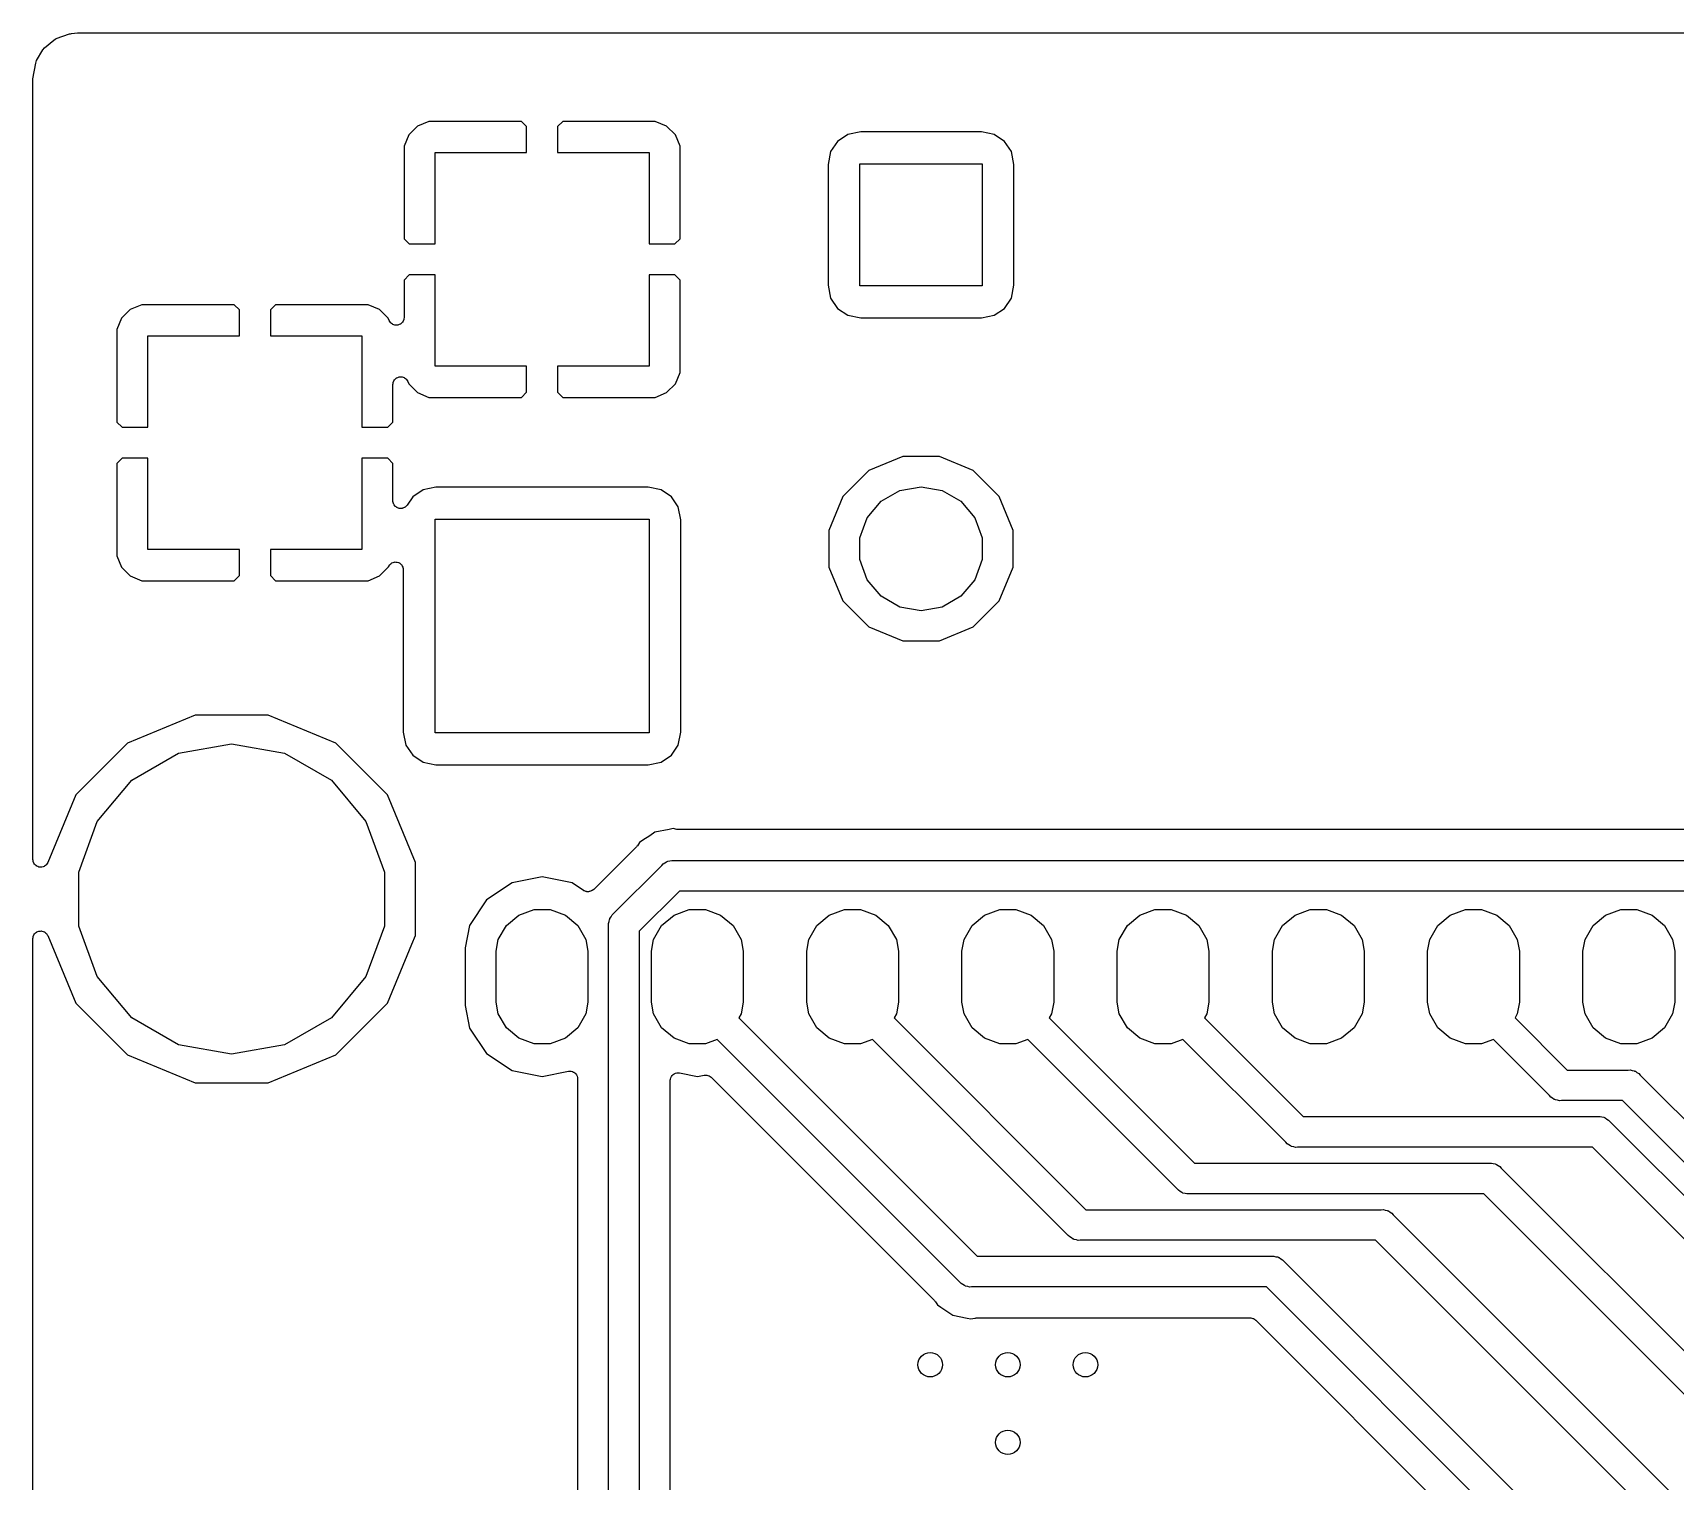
# Model space of a CAD drawing. Extents: x 106 to 188.7, y -135.7 to -88.7.
# Drawn here: x 105.97 to 132.84, y -112.4 to -88.7 of the extents above; entities that cross this region are included whole.
import ezdxf

# ---------------------------------------------------------------- set-up
doc = ezdxf.new("R2010")
doc.units = 0
doc.header["$MEASUREMENT"] = 0
doc.layers.add('BLACK', color=7, linetype='CONTINUOUS')

msp = doc.modelspace()

# ---------------------------------------------------------------- linework, layer by layer
at = {"layer": 'BLACK', "linetype": 'CONTINUOUS'}
for p, q in [((106.158, -88.9415), (106.311, -88.8132)), ((106.311, -88.8132), (106.332, -88.8009)), ((106.332, -88.8009), (106.349, -88.7912)), ((106.349, -88.7912), (106.566, -88.7125)), ((106.566, -88.7125), (106.582, -88.7096)), ((106.582, -88.7096), (106.598, -88.7053)), ((106.598, -88.7053), (106.699, -88.6965)), ((106.699, -88.6965), (106.704, -88.697)), ((106.704, -88.697), (106.71, -88.696)), ((106.71, -88.696), (187.9, -88.696)), ((105.97, -89.4459), (106.015, -89.1895)), ((106.015, -89.1895), (106.03, -89.148)), ((106.03, -89.148), (106.13, -88.9753)), ((106.13, -88.9753), (106.158, -88.9415)), ((106.13, -88.9753), (106.13, -88.9753)), ((105.968, -89.4679), (105.97, -89.457)), ((105.968, -102.222), (105.968, -89.4679)), ((105.97, -89.457), (105.97, -89.4459)), ((112.262, -90.2219), (112.119, -90.3648)), ((112.449, -90.1446), (112.262, -90.2219)), ((113.962, -90.1446), (112.449, -90.1446)), ((114.046, -90.229), (113.962, -90.1446)), ((114.046, -90.6526), (114.046, -90.229)), ((114.638, -90.1446), (114.554, -90.229)), ((114.554, -90.229), (114.554, -90.6526)), ((116.151, -90.1446), (114.638, -90.1446)), ((116.338, -90.2219), (116.151, -90.1446)), ((116.481, -90.3648), (116.338, -90.2219)), ((112.119, -90.3648), (112.042, -90.5516)), ((112.042, -90.5516), (112.042, -92.0643)), ((116.558, -90.5516), (116.481, -90.3648)), ((116.558, -92.0643), (116.558, -90.5516)), ((119.134, -90.4718), (119.021, -90.6398)), ((119.302, -90.3595), (119.134, -90.4718)), ((119.513, -90.3176), (119.302, -90.3595)), ((121.487, -90.3176), (119.513, -90.3176)), ((121.698, -90.3595), (121.487, -90.3176)), ((121.866, -90.4718), (121.698, -90.3595)), ((121.979, -90.6398), (121.866, -90.4718)), ((112.55, -92.1487), (112.55, -90.6526)), ((112.55, -90.6526), (114.046, -90.6526)), ((114.554, -90.6526), (116.05, -90.6526)), ((116.05, -90.6526), (116.05, -92.1487)), ((119.021, -90.6398), (118.98, -90.8505)), ((122.02, -90.8505), (121.979, -90.6398)), ((118.98, -90.8505), (118.98, -92.8255)), ((119.5, -92.838), (119.5, -90.838)), ((119.5, -90.838), (121.5, -90.838)), ((121.5, -90.838), (121.5, -92.838)), ((122.02, -92.8255), (122.02, -90.8505)), ((112.042, -92.0643), (112.126, -92.1487)), ((112.126, -92.1487), (112.55, -92.1487)), ((116.05, -92.1487), (116.474, -92.1487)), ((116.474, -92.1487), (116.558, -92.0643)), ((112.126, -92.6567), (112.042, -92.741)), ((112.55, -92.6567), (112.126, -92.6567)), ((112.55, -94.1527), (112.55, -92.6567)), ((116.474, -92.6567), (116.05, -92.6567)), ((116.05, -92.6567), (116.05, -94.1527)), ((116.558, -92.741), (116.474, -92.6567)), ((112.042, -92.741), (112.042, -93.3543)), ((116.558, -94.2538), (116.558, -92.741)), ((118.98, -92.8255), (119.021, -93.0362)), ((121.5, -92.838), (119.5, -92.838)), ((121.979, -93.0362), (122.02, -92.8255)), ((107.563, -93.2217), (107.42, -93.3646)), ((107.75, -93.1443), (107.563, -93.2217)), ((109.263, -93.1443), (107.75, -93.1443)), ((109.347, -93.2287), (109.263, -93.1443)), ((109.347, -93.6523), (109.347, -93.2287)), ((109.939, -93.1443), (109.855, -93.2287)), ((109.855, -93.2287), (109.855, -93.6523)), ((111.452, -93.1443), (109.939, -93.1443)), ((111.639, -93.2217), (111.452, -93.1443)), ((111.782, -93.3646), (111.639, -93.2217)), ((119.021, -93.0362), (119.134, -93.2042)), ((119.134, -93.2042), (119.302, -93.3165)), ((121.698, -93.3165), (121.866, -93.2042)), ((121.866, -93.2042), (121.979, -93.0362)), ((107.42, -93.3646), (107.343, -93.5513)), ((111.798, -93.4029), (111.782, -93.3646)), ((111.808, -93.4192), (111.798, -93.4029)), ((111.818, -93.436), (111.808, -93.4192)), ((111.82, -93.4378), (111.818, -93.436)), ((111.821, -93.4401), (111.82, -93.4378)), ((111.837, -93.4519), (111.821, -93.4401)), ((111.851, -93.4643), (111.837, -93.4519)), ((111.854, -93.4653), (111.851, -93.4643)), ((111.856, -93.467), (111.854, -93.4653)), ((111.875, -93.4728), (111.856, -93.467)), ((111.893, -93.4794), (111.875, -93.4728)), ((111.896, -93.4794), (111.893, -93.4794)), ((111.898, -93.4802), (111.896, -93.4794)), ((111.918, -93.4794), (111.898, -93.4802)), ((111.937, -93.4794), (111.918, -93.4794)), ((111.94, -93.4784), (111.937, -93.4794)), ((111.942, -93.4783), (111.94, -93.4784)), ((111.96, -93.4709), (111.942, -93.4783)), ((111.978, -93.4643), (111.96, -93.4709)), ((111.981, -93.4625), (111.978, -93.4643)), ((111.983, -93.4614), (111.981, -93.4625)), ((111.997, -93.4484), (111.983, -93.4614)), ((112.012, -93.436), (111.997, -93.4484)), ((112.014, -93.4335), (112.012, -93.436)), ((112.016, -93.4316), (112.014, -93.4335)), ((112.025, -93.4145), (112.016, -93.4316)), ((112.034, -93.3978), (112.025, -93.4145)), ((112.035, -93.395), (112.034, -93.3978)), ((112.036, -93.3925), (112.035, -93.395)), ((112.039, -93.3734), (112.036, -93.3925)), ((112.042, -93.3543), (112.039, -93.3734)), ((119.302, -93.3165), (119.513, -93.3584)), ((119.513, -93.3584), (121.487, -93.3584)), ((121.487, -93.3584), (121.698, -93.3165)), ((107.343, -93.5513), (107.343, -95.064)), ((107.851, -95.1484), (107.851, -93.6523)), ((107.851, -93.6523), (109.347, -93.6523)), ((109.855, -93.6523), (111.351, -93.6523)), ((111.351, -93.6523), (111.351, -95.1484)), ((114.046, -94.1527), (112.55, -94.1527)), ((114.046, -94.5764), (114.046, -94.1527)), ((116.05, -94.1527), (114.554, -94.1527)), ((114.554, -94.1527), (114.554, -94.5764)), ((116.481, -94.4405), (116.558, -94.2538)), ((111.859, -94.4507), (111.862, -94.4317)), ((111.859, -95.064), (111.859, -94.4507)), ((111.862, -94.4317), (111.865, -94.4125)), ((111.865, -94.4125), (111.866, -94.4101)), ((111.866, -94.4101), (111.867, -94.4073)), ((111.867, -94.4073), (111.876, -94.3905)), ((111.876, -94.3905), (111.885, -94.3734)), ((111.885, -94.3734), (111.887, -94.3715)), ((111.887, -94.3715), (111.889, -94.3691)), ((111.889, -94.3691), (111.904, -94.3567)), ((111.904, -94.3567), (111.918, -94.3436)), ((111.918, -94.3436), (111.92, -94.3425)), ((111.92, -94.3425), (111.923, -94.3407)), ((111.923, -94.3407), (111.941, -94.3341)), ((111.941, -94.3341), (111.959, -94.3267)), ((111.959, -94.3267), (111.961, -94.3266)), ((111.961, -94.3266), (111.964, -94.3257)), ((111.964, -94.3257), (111.983, -94.3257)), ((111.983, -94.3257), (112.003, -94.3248)), ((112.003, -94.3248), (112.005, -94.3257)), ((112.005, -94.3257), (112.008, -94.3257)), ((112.008, -94.3257), (112.026, -94.3323)), ((112.026, -94.3323), (112.045, -94.3381)), ((112.045, -94.3381), (112.047, -94.3398)), ((112.047, -94.3398), (112.05, -94.3407)), ((112.05, -94.3407), (112.064, -94.3532)), ((112.064, -94.3532), (112.08, -94.3649)), ((112.08, -94.3649), (112.081, -94.3673)), ((112.081, -94.3673), (112.083, -94.3691)), ((112.083, -94.3691), (112.093, -94.3858)), ((112.093, -94.3858), (112.103, -94.4021)), ((112.103, -94.4021), (112.119, -94.4405)), ((112.119, -94.4405), (112.262, -94.5834)), ((112.262, -94.5834), (112.449, -94.6607)), ((113.962, -94.6607), (114.046, -94.5764)), ((114.554, -94.5764), (114.638, -94.6607)), ((116.151, -94.6607), (116.338, -94.5834)), ((116.338, -94.5834), (116.481, -94.4405)), ((112.449, -94.6607), (113.962, -94.6607)), ((114.638, -94.6607), (116.151, -94.6607)), ((107.343, -95.064), (107.427, -95.1484)), ((111.775, -95.1484), (111.859, -95.064)), ((107.427, -95.1484), (107.851, -95.1484)), ((111.351, -95.1484), (111.775, -95.1484)), ((107.427, -95.6564), (107.343, -95.7408)), ((107.851, -95.6564), (107.427, -95.6564)), ((107.851, -97.1525), (107.851, -95.6564)), ((111.775, -95.6564), (111.351, -95.6564)), ((111.351, -95.6564), (111.351, -97.1525)), ((111.859, -95.7408), (111.775, -95.6564)), ((120.2, -95.63), (119.646, -95.8596)), ((120.8, -95.63), (120.2, -95.63)), ((121.354, -95.8596), (120.8, -95.63)), ((107.343, -95.7408), (107.343, -97.2535)), ((111.859, -96.353), (111.859, -95.7408)), ((119.646, -95.8596), (119.222, -96.2838)), ((121.778, -96.2838), (121.354, -95.8596)), ((112.352, -96.1736), (112.184, -96.2858)), ((112.562, -96.1316), (112.352, -96.1736)), ((116.038, -96.1316), (112.562, -96.1316)), ((116.248, -96.1736), (116.038, -96.1316)), ((116.416, -96.2858), (116.248, -96.1736)), ((119.847, -96.3601), (120.153, -96.1838)), ((120.153, -96.1838), (120.5, -96.1226)), ((120.5, -96.1226), (120.847, -96.1838)), ((120.847, -96.1838), (121.153, -96.3601)), ((111.86, -96.3599), (111.859, -96.353)), ((111.86, -96.3668), (111.86, -96.3599)), ((111.864, -96.3815), (111.86, -96.3668)), ((111.867, -96.3965), (111.864, -96.3815)), ((111.87, -96.4025), (111.867, -96.3965)), ((111.872, -96.4092), (111.87, -96.4025)), ((111.881, -96.4215), (111.872, -96.4092)), ((111.889, -96.4346), (111.881, -96.4215)), ((111.894, -96.4391), (111.889, -96.4346)), ((111.898, -96.4448), (111.894, -96.4391)), ((111.911, -96.4532), (111.898, -96.4448)), ((111.923, -96.463), (111.911, -96.4532)), ((111.929, -96.4654), (111.923, -96.463)), ((112.05, -96.463), (112.035, -96.4682)), ((112.055, -96.4585), (112.05, -96.463)), ((112.061, -96.4554), (112.055, -96.4585)), ((112.072, -96.4444), (112.061, -96.4554)), ((112.083, -96.4346), (112.072, -96.4444)), ((112.087, -96.4286), (112.083, -96.4346)), ((112.092, -96.4236), (112.087, -96.4286)), ((112.184, -96.2858), (112.092, -96.4236)), ((116.529, -96.4539), (116.416, -96.2858)), ((116.57, -96.6646), (116.529, -96.4539)), ((119.222, -96.2838), (118.992, -96.838)), ((119.621, -96.6303), (119.847, -96.3601)), ((121.153, -96.3601), (121.379, -96.6303)), ((122.008, -96.838), (121.778, -96.2838)), ((111.935, -96.4693), (111.929, -96.4654)), ((111.95, -96.4729), (111.935, -96.4693)), ((111.964, -96.4781), (111.95, -96.4729)), ((111.971, -96.4781), (111.964, -96.4781)), ((111.978, -96.4797), (111.971, -96.4781)), ((111.993, -96.4781), (111.978, -96.4797)), ((112.008, -96.4781), (111.993, -96.4781)), ((112.015, -96.4757), (112.008, -96.4781)), ((112.022, -96.4749), (112.015, -96.4757)), ((112.035, -96.4682), (112.022, -96.4749)), ((112.55, -100.152), (112.55, -96.6521)), ((112.55, -96.6521), (116.05, -96.6521)), ((116.05, -96.6521), (116.05, -100.152)), ((116.57, -100.14), (116.57, -96.6646)), ((119.5, -96.9617), (119.621, -96.6303)), ((121.379, -96.6303), (121.5, -96.9617)), ((118.992, -96.838), (118.992, -97.438)), ((119.5, -97.3143), (119.5, -96.9617)), ((121.5, -96.9617), (121.5, -97.3143)), ((122.008, -97.438), (122.008, -96.838)), ((107.343, -97.2535), (107.42, -97.4402)), ((109.347, -97.1525), (107.851, -97.1525)), ((109.347, -97.5761), (109.347, -97.1525)), ((111.351, -97.1525), (109.855, -97.1525)), ((109.855, -97.1525), (109.855, -97.5761)), ((107.42, -97.4402), (107.563, -97.5831)), ((111.639, -97.5831), (111.782, -97.4402)), ((111.782, -97.4402), (111.785, -97.4319)), ((111.785, -97.4319), (111.796, -97.4156)), ((111.796, -97.4156), (111.805, -97.3989)), ((111.805, -97.3989), (111.807, -97.3971)), ((111.807, -97.3971), (111.809, -97.3947)), ((111.809, -97.3947), (111.824, -97.3829)), ((111.824, -97.3829), (111.839, -97.3705)), ((111.839, -97.3705), (111.842, -97.3696)), ((111.842, -97.3696), (111.844, -97.3678)), ((111.844, -97.3678), (111.862, -97.362)), ((111.862, -97.362), (111.88, -97.3554)), ((111.88, -97.3554), (111.883, -97.3554)), ((111.883, -97.3554), (111.886, -97.3546)), ((111.886, -97.3546), (111.905, -97.3554)), ((111.905, -97.3554), (111.925, -97.3554)), ((111.925, -97.3554), (111.927, -97.3564)), ((111.927, -97.3564), (111.93, -97.3565)), ((111.93, -97.3565), (111.948, -97.3639)), ((111.948, -97.3639), (111.966, -97.3705)), ((111.966, -97.3705), (111.968, -97.3723)), ((111.968, -97.3723), (111.971, -97.3734)), ((111.971, -97.3734), (111.985, -97.3864)), ((111.985, -97.3864), (112, -97.3989)), ((112, -97.3989), (112.001, -97.4013)), ((112.001, -97.4013), (112.003, -97.4032)), ((112.003, -97.4032), (112.012, -97.4203)), ((112.012, -97.4203), (112.022, -97.4371)), ((112.022, -97.4371), (112.022, -97.4398)), ((112.022, -97.4398), (112.024, -97.4423)), ((112.024, -97.4423), (112.026, -97.4615)), ((112.026, -97.4615), (112.029, -97.4805)), ((112.029, -97.4805), (112.029, -100.14)), ((118.992, -97.438), (119.222, -97.9922)), ((119.621, -97.6457), (119.5, -97.3143)), ((121.5, -97.3143), (121.379, -97.6457)), ((121.778, -97.9922), (122.008, -97.438)), ((107.563, -97.5831), (107.75, -97.6605)), ((107.75, -97.6605), (109.263, -97.6605)), ((109.263, -97.6605), (109.347, -97.5761)), ((109.855, -97.5761), (109.939, -97.6605)), ((109.939, -97.6605), (111.452, -97.6605)), ((111.452, -97.6605), (111.639, -97.5831)), ((119.847, -97.9159), (119.621, -97.6457)), ((121.379, -97.6457), (121.153, -97.9159)), ((119.222, -97.9922), (119.646, -98.4164)), ((120.153, -98.0922), (119.847, -97.9159)), ((121.153, -97.9159), (120.847, -98.0922)), ((121.354, -98.4164), (121.778, -97.9922)), ((120.5, -98.1534), (120.153, -98.0922)), ((120.847, -98.0922), (120.5, -98.1534)), ((119.646, -98.4164), (120.2, -98.646)), ((120.8, -98.646), (121.354, -98.4164)), ((120.2, -98.646), (120.8, -98.646)), ((108.622, -99.862), (107.516, -100.32)), ((109.818, -99.862), (108.622, -99.862)), ((110.924, -100.32), (109.818, -99.862)), ((112.029, -100.14), (112.071, -100.35)), ((116.05, -100.152), (112.55, -100.152)), ((116.529, -100.35), (116.57, -100.14)), ((107.516, -100.32), (106.67, -101.166)), ((107.588, -100.925), (108.352, -100.485)), ((108.352, -100.485), (109.22, -100.331)), ((109.22, -100.331), (110.088, -100.485)), ((110.088, -100.485), (110.852, -100.925)), ((111.77, -101.166), (110.924, -100.32)), ((112.071, -100.35), (112.184, -100.518)), ((116.416, -100.518), (116.529, -100.35)), ((112.184, -100.518), (112.352, -100.631)), ((112.352, -100.631), (112.562, -100.673)), ((112.562, -100.673), (116.038, -100.673)), ((116.038, -100.673), (116.248, -100.631)), ((116.248, -100.631), (116.416, -100.518)), ((107.022, -101.601), (107.588, -100.925)), ((110.852, -100.925), (111.418, -101.601)), ((106.67, -101.166), (106.212, -102.271)), ((112.228, -102.272), (111.77, -101.166)), ((106.72, -102.429), (107.022, -101.601)), ((111.418, -101.601), (111.72, -102.429)), ((116.062, -101.833), (115.949, -101.908)), ((116.147, -101.776), (116.062, -101.833)), ((116.062, -101.833), (116.062, -101.833)), ((116.38, -101.73), (116.147, -101.776)), ((116.443, -101.717), (116.38, -101.73)), ((116.38, -101.73), (116.38, -101.73)), ((116.505, -101.73), (116.443, -101.717)), ((116.518, -101.73), (116.505, -101.73)), ((116.53, -101.732), (116.518, -101.73)), ((138.312, -101.732), (116.53, -101.732)), ((115.845, -102.016), (115.165, -102.696)), ((115.852, -102.006), (115.845, -102.016)), ((115.861, -101.997), (115.852, -102.006)), ((115.896, -101.944), (115.861, -101.997)), ((115.949, -101.908), (115.896, -101.944)), ((105.971, -102.241), (105.968, -102.222)), ((105.974, -102.26), (105.971, -102.241)), ((105.975, -102.263), (105.974, -102.26)), ((105.976, -102.266), (105.975, -102.263)), ((105.985, -102.282), (105.976, -102.266)), ((105.994, -102.3), (105.985, -102.282)), ((105.996, -102.301), (105.994, -102.3)), ((105.998, -102.304), (105.996, -102.301)), ((106.013, -102.316), (105.998, -102.304)), ((106.027, -102.329), (106.013, -102.316)), ((106.029, -102.33), (106.027, -102.329)), ((106.031, -102.332), (106.029, -102.33)), ((106.05, -102.339), (106.031, -102.332)), ((106.068, -102.346), (106.05, -102.339)), ((106.07, -102.346), (106.068, -102.346)), ((106.073, -102.347), (106.07, -102.346)), ((106.092, -102.347), (106.073, -102.347)), ((106.112, -102.348), (106.092, -102.347)), ((106.114, -102.347), (106.112, -102.348)), ((106.117, -102.347), (106.114, -102.347)), ((106.135, -102.341), (106.117, -102.347)), ((106.154, -102.335), (106.135, -102.341)), ((106.156, -102.333), (106.154, -102.335)), ((106.158, -102.332), (106.156, -102.333)), ((106.173, -102.32), (106.158, -102.332)), ((106.189, -102.308), (106.173, -102.32)), ((106.19, -102.306), (106.189, -102.308)), ((106.192, -102.304), (106.19, -102.306)), ((106.202, -102.287), (106.192, -102.304)), ((106.212, -102.271), (106.202, -102.287)), ((112.228, -103.468), (112.228, -102.272)), ((115.47, -103.109), (116.258, -102.321)), ((116.258, -102.321), (116.28, -102.296)), ((116.28, -102.296), (116.308, -102.279)), ((116.308, -102.279), (116.335, -102.26)), ((116.335, -102.26), (116.346, -102.257)), ((116.346, -102.257), (116.356, -102.252)), ((116.356, -102.252), (116.389, -102.246)), ((116.389, -102.246), (116.421, -102.237)), ((116.421, -102.237), (116.454, -102.24)), ((116.454, -102.24), (138.389, -102.24)), ((106.72, -103.311), (106.72, -102.429)), ((111.72, -102.429), (111.72, -103.311)), ((113.809, -102.605), (113.393, -102.883)), ((114.3, -102.508), (113.809, -102.605)), ((114.791, -102.605), (114.3, -102.508)), ((114.978, -102.73), (114.791, -102.605)), ((113.393, -102.883), (113.114, -103.3)), ((114.985, -102.733), (114.978, -102.73)), ((114.992, -102.738), (114.985, -102.733)), ((115.005, -102.742), (114.992, -102.738)), ((115.018, -102.748), (115.005, -102.742)), ((115.026, -102.748), (115.018, -102.748)), ((115.034, -102.75), (115.026, -102.748)), ((115.048, -102.75), (115.034, -102.75)), ((115.062, -102.75), (115.048, -102.75)), ((115.07, -102.748), (115.062, -102.75)), ((115.078, -102.748), (115.07, -102.748)), ((115.091, -102.742), (115.078, -102.748)), ((115.104, -102.738), (115.091, -102.742)), ((115.111, -102.733), (115.104, -102.738)), ((115.119, -102.73), (115.111, -102.733)), ((115.146, -102.712), (115.119, -102.73)), ((115.155, -102.703), (115.146, -102.712)), ((115.165, -102.696), (115.155, -102.703)), ((116.546, -102.74), (115.889, -103.397)), ((138.296, -102.74), (116.546, -102.74)), ((113.716, -103.301), (113.919, -103.131)), ((113.919, -103.131), (114.168, -103.04)), ((114.168, -103.04), (114.432, -103.04)), ((114.432, -103.04), (114.681, -103.131)), ((114.681, -103.131), (114.884, -103.301)), ((115.409, -103.186), (115.428, -103.159)), ((115.428, -103.159), (115.445, -103.13)), ((115.445, -103.13), (115.47, -103.109)), ((116.256, -103.301), (116.459, -103.131)), ((116.459, -103.131), (116.708, -103.04)), ((116.708, -103.04), (116.972, -103.04)), ((116.972, -103.04), (117.221, -103.131)), ((117.221, -103.131), (117.424, -103.301)), ((118.796, -103.301), (118.999, -103.131)), ((118.999, -103.131), (119.248, -103.04)), ((119.248, -103.04), (119.512, -103.04)), ((119.512, -103.04), (119.761, -103.131)), ((119.761, -103.131), (119.964, -103.301)), ((121.336, -103.301), (121.539, -103.131)), ((121.539, -103.131), (121.788, -103.04)), ((121.788, -103.04), (122.052, -103.04)), ((122.052, -103.04), (122.301, -103.131)), ((122.301, -103.131), (122.504, -103.301)), ((123.876, -103.301), (124.079, -103.131)), ((124.079, -103.131), (124.328, -103.04)), ((124.328, -103.04), (124.592, -103.04)), ((124.592, -103.04), (124.841, -103.131)), ((124.841, -103.131), (125.044, -103.301)), ((126.416, -103.301), (126.619, -103.131)), ((126.619, -103.131), (126.868, -103.04)), ((126.868, -103.04), (127.132, -103.04)), ((127.132, -103.04), (127.381, -103.131)), ((127.381, -103.131), (127.584, -103.301)), ((128.956, -103.301), (129.159, -103.131)), ((129.159, -103.131), (129.408, -103.04)), ((129.408, -103.04), (129.672, -103.04)), ((129.672, -103.04), (129.921, -103.131)), ((129.921, -103.131), (130.124, -103.301)), ((131.496, -103.301), (131.699, -103.131)), ((131.699, -103.131), (131.948, -103.04)), ((131.948, -103.04), (132.212, -103.04)), ((132.212, -103.04), (132.461, -103.131)), ((132.461, -103.131), (132.664, -103.301)), ((105.985, -103.458), (105.994, -103.44)), ((105.994, -103.44), (105.996, -103.439)), ((105.996, -103.439), (105.998, -103.436)), ((105.998, -103.436), (106.013, -103.424)), ((106.013, -103.424), (106.027, -103.411)), ((106.027, -103.411), (106.029, -103.41)), ((106.029, -103.41), (106.031, -103.408)), ((106.031, -103.408), (106.05, -103.401)), ((106.05, -103.401), (106.068, -103.394)), ((106.068, -103.394), (106.07, -103.394)), ((106.07, -103.394), (106.073, -103.393)), ((106.073, -103.393), (106.092, -103.393)), ((106.092, -103.393), (106.112, -103.392)), ((106.112, -103.392), (106.114, -103.393)), ((106.114, -103.393), (106.117, -103.393)), ((106.117, -103.393), (106.135, -103.399)), ((106.135, -103.399), (106.154, -103.405)), ((106.154, -103.405), (106.156, -103.407)), ((106.156, -103.407), (106.158, -103.408)), ((106.158, -103.408), (106.173, -103.42)), ((106.173, -103.42), (106.189, -103.432)), ((106.189, -103.432), (106.19, -103.434)), ((106.19, -103.434), (106.192, -103.436)), ((106.192, -103.436), (106.202, -103.453)), ((107.022, -104.139), (106.72, -103.311)), ((111.72, -103.311), (111.418, -104.139)), ((113.114, -103.3), (113.041, -103.667)), ((113.584, -103.53), (113.716, -103.301)), ((114.884, -103.301), (115.016, -103.53)), ((115.387, -103.271), (115.395, -103.239)), ((115.389, -103.304), (115.387, -103.271)), ((115.389, -128.756), (115.389, -103.304)), ((115.395, -103.239), (115.401, -103.207)), ((115.401, -103.207), (115.406, -103.197)), ((115.406, -103.197), (115.409, -103.186)), ((115.889, -103.397), (115.889, -128.663)), ((116.124, -103.53), (116.256, -103.301)), ((117.424, -103.301), (117.556, -103.53)), ((118.664, -103.53), (118.796, -103.301)), ((119.964, -103.301), (120.096, -103.53)), ((121.204, -103.53), (121.336, -103.301)), ((122.504, -103.301), (122.636, -103.53)), ((123.744, -103.53), (123.876, -103.301)), ((125.044, -103.301), (125.176, -103.53)), ((126.284, -103.53), (126.416, -103.301)), ((127.584, -103.301), (127.716, -103.53)), ((128.824, -103.53), (128.956, -103.301)), ((130.124, -103.301), (130.256, -103.53)), ((131.364, -103.53), (131.496, -103.301)), ((132.664, -103.301), (132.796, -103.53)), ((105.968, -103.518), (105.971, -103.499)), ((105.968, -120.002), (105.968, -103.518)), ((105.971, -103.499), (105.974, -103.48)), ((105.974, -103.48), (105.975, -103.477)), ((105.975, -103.477), (105.976, -103.474)), ((105.976, -103.474), (105.985, -103.458)), ((106.202, -103.453), (106.212, -103.469)), ((106.212, -103.469), (106.67, -104.574)), ((111.77, -104.574), (112.171, -103.606)), ((112.171, -103.606), (112.228, -103.468)), ((113.041, -103.667), (113.041, -104.613)), ((113.549, -103.725), (113.584, -103.53)), ((115.016, -103.53), (115.051, -103.725)), ((116.089, -103.725), (116.124, -103.53)), ((117.556, -103.53), (117.591, -103.725)), ((118.629, -103.725), (118.664, -103.53)), ((120.096, -103.53), (120.131, -103.725)), ((121.169, -103.725), (121.204, -103.53)), ((122.636, -103.53), (122.671, -103.725)), ((123.709, -103.725), (123.744, -103.53)), ((125.176, -103.53), (125.211, -103.725)), ((126.249, -103.725), (126.284, -103.53)), ((127.716, -103.53), (127.751, -103.725)), ((128.789, -103.725), (128.824, -103.53)), ((130.256, -103.53), (130.291, -103.725)), ((131.329, -103.725), (131.364, -103.53)), ((132.796, -103.53), (132.831, -103.725)), ((113.549, -104.555), (113.549, -103.725)), ((115.051, -103.725), (115.051, -104.555)), ((116.089, -104.555), (116.089, -103.725)), ((117.591, -103.725), (117.591, -104.555)), ((118.629, -104.555), (118.629, -103.725)), ((120.131, -103.725), (120.131, -104.555)), ((121.169, -104.555), (121.169, -103.725)), ((122.671, -103.725), (122.671, -104.555)), ((123.709, -104.555), (123.709, -103.725)), ((125.211, -103.725), (125.211, -104.555)), ((126.249, -104.555), (126.249, -103.725)), ((127.751, -103.725), (127.751, -104.555)), ((128.789, -104.555), (128.789, -103.725)), ((130.291, -103.725), (130.291, -104.555)), ((131.329, -104.555), (131.329, -103.725)), ((132.831, -103.725), (132.831, -104.555)), ((107.588, -104.815), (107.022, -104.139)), ((111.418, -104.139), (110.852, -104.815)), ((106.67, -104.574), (107.516, -105.42)), ((110.924, -105.42), (111.77, -104.574)), ((113.041, -104.613), (113.114, -104.98)), ((113.584, -104.75), (113.549, -104.555)), ((113.716, -104.979), (113.584, -104.75)), ((115.016, -104.75), (114.884, -104.979)), ((115.051, -104.555), (115.016, -104.75)), ((116.124, -104.75), (116.089, -104.555)), ((116.256, -104.979), (116.124, -104.75)), ((117.556, -104.75), (117.519, -104.815)), ((117.591, -104.555), (117.556, -104.75)), ((118.664, -104.75), (118.629, -104.555)), ((118.796, -104.979), (118.664, -104.75)), ((120.096, -104.75), (120.059, -104.815)), ((120.131, -104.555), (120.096, -104.75)), ((121.204, -104.75), (121.169, -104.555)), ((121.336, -104.979), (121.204, -104.75)), ((122.636, -104.75), (122.599, -104.815)), ((122.671, -104.555), (122.636, -104.75)), ((123.744, -104.75), (123.709, -104.555)), ((123.876, -104.979), (123.744, -104.75)), ((125.176, -104.75), (125.139, -104.815)), ((125.211, -104.555), (125.176, -104.75)), ((126.284, -104.75), (126.249, -104.555)), ((126.416, -104.979), (126.284, -104.75)), ((127.716, -104.75), (127.584, -104.979)), ((127.751, -104.555), (127.716, -104.75)), ((128.824, -104.75), (128.789, -104.555)), ((128.956, -104.979), (128.824, -104.75)), ((130.256, -104.75), (130.219, -104.815)), ((130.291, -104.555), (130.256, -104.75)), ((131.364, -104.75), (131.329, -104.555)), ((131.496, -104.979), (131.364, -104.75)), ((132.796, -104.75), (132.664, -104.979)), ((132.831, -104.555), (132.796, -104.75)), ((108.352, -105.255), (107.588, -104.815)), ((110.852, -104.815), (110.088, -105.255)), ((113.114, -104.98), (113.393, -105.397)), ((113.919, -105.149), (113.716, -104.979)), ((114.884, -104.979), (114.681, -105.149)), ((116.459, -105.149), (116.256, -104.979)), ((117.519, -104.815), (121.42, -108.716)), ((118.999, -105.149), (118.796, -104.979)), ((120.059, -104.815), (123.198, -107.954)), ((121.539, -105.149), (121.336, -104.979)), ((122.599, -104.815), (124.976, -107.192)), ((124.079, -105.149), (123.876, -104.979)), ((125.139, -104.815), (126.754, -106.43)), ((126.619, -105.149), (126.416, -104.979)), ((127.584, -104.979), (127.381, -105.149)), ((129.159, -105.149), (128.956, -104.979)), ((130.219, -104.815), (131.072, -105.668)), ((131.699, -105.149), (131.496, -104.979)), ((132.664, -104.979), (132.461, -105.149)), ((109.22, -105.409), (108.352, -105.255)), ((110.088, -105.255), (109.22, -105.409)), ((114.168, -105.24), (113.919, -105.149)), ((114.432, -105.24), (114.168, -105.24)), ((114.681, -105.149), (114.432, -105.24)), ((116.708, -105.24), (116.459, -105.149)), ((116.972, -105.24), (116.708, -105.24)), ((117.166, -105.169), (116.972, -105.24)), ((121.132, -109.135), (117.166, -105.169)), ((119.248, -105.24), (118.999, -105.149)), ((119.512, -105.24), (119.248, -105.24)), ((119.706, -105.169), (119.512, -105.24)), ((122.91, -108.373), (119.706, -105.169)), ((121.788, -105.24), (121.539, -105.149)), ((122.052, -105.24), (121.788, -105.24)), ((122.246, -105.169), (122.052, -105.24)), ((124.688, -107.611), (122.246, -105.169)), ((124.328, -105.24), (124.079, -105.149)), ((124.592, -105.24), (124.328, -105.24)), ((124.786, -105.169), (124.592, -105.24)), ((126.466, -106.849), (124.786, -105.169)), ((126.868, -105.24), (126.619, -105.149)), ((127.132, -105.24), (126.868, -105.24)), ((127.381, -105.149), (127.132, -105.24)), ((129.408, -105.24), (129.159, -105.149)), ((129.672, -105.24), (129.408, -105.24)), ((129.866, -105.169), (129.672, -105.24)), ((130.784, -106.087), (129.866, -105.169)), ((131.948, -105.24), (131.699, -105.149)), ((132.212, -105.24), (131.948, -105.24)), ((132.461, -105.149), (132.212, -105.24)), ((107.516, -105.42), (108.622, -105.878)), ((109.818, -105.878), (110.924, -105.42)), ((113.393, -105.397), (113.809, -105.675)), ((113.809, -105.675), (114.3, -105.772)), ((114.3, -105.772), (114.73, -105.687)), ((114.73, -105.687), (114.731, -105.687)), ((114.731, -105.687), (114.732, -105.687)), ((114.732, -105.687), (114.753, -105.687)), ((114.753, -105.687), (114.774, -105.686)), ((114.774, -105.686), (114.775, -105.687)), ((114.775, -105.687), (114.776, -105.687)), ((114.776, -105.687), (114.796, -105.694)), ((114.796, -105.694), (114.816, -105.7)), ((114.816, -105.7), (114.817, -105.701)), ((114.817, -105.701), (114.818, -105.702)), ((114.818, -105.702), (114.834, -105.715)), ((114.834, -105.715), (114.85, -105.728)), ((114.85, -105.728), (114.851, -105.729)), ((114.851, -105.729), (114.852, -105.73)), ((114.852, -105.73), (114.862, -105.748)), ((114.862, -105.748), (114.873, -105.766)), ((114.873, -105.766), (114.873, -105.767)), ((114.873, -105.767), (114.874, -105.768)), ((114.874, -105.768), (114.877, -105.788)), ((114.877, -105.788), (114.881, -105.809)), ((114.881, -105.809), (114.881, -105.81)), ((114.881, -105.81), (114.881, -105.812)), ((114.881, -105.812), (114.881, -117.708)), ((116.397, -105.836), (116.401, -105.816)), ((116.398, -105.838), (116.397, -105.836)), ((116.397, -105.839), (116.398, -105.838)), ((116.397, -117.681), (116.397, -105.839)), ((116.401, -105.816), (116.405, -105.796)), ((116.405, -105.796), (116.406, -105.795)), ((116.406, -105.793), (116.417, -105.776)), ((116.406, -105.795), (116.406, -105.793)), ((116.417, -105.776), (116.427, -105.758)), ((116.427, -105.758), (116.428, -105.757)), ((116.428, -105.757), (116.429, -105.755)), ((116.429, -105.755), (116.445, -105.743)), ((116.445, -105.743), (116.461, -105.729)), ((116.461, -105.729), (116.462, -105.729)), ((116.462, -105.729), (116.463, -105.728)), ((116.463, -105.728), (116.483, -105.721)), ((116.483, -105.721), (116.502, -105.714)), ((116.502, -105.714), (116.504, -105.714)), ((116.504, -105.714), (116.505, -105.714)), ((116.505, -105.714), (116.526, -105.714)), ((116.526, -105.714), (116.546, -105.714)), ((116.546, -105.714), (116.548, -105.715)), ((116.548, -105.715), (116.549, -105.715)), ((116.549, -105.715), (116.84, -105.772)), ((116.84, -105.772), (116.95, -105.751)), ((116.95, -105.751), (116.968, -105.75)), ((116.968, -105.75), (116.985, -105.749)), ((116.985, -105.749), (116.99, -105.75)), ((116.99, -105.75), (116.994, -105.75)), ((116.994, -105.75), (117.011, -105.755)), ((117.011, -105.755), (117.028, -105.76)), ((117.028, -105.76), (117.032, -105.763)), ((117.032, -105.763), (117.035, -105.764)), ((117.035, -105.764), (117.049, -105.775)), ((117.049, -105.775), (117.064, -105.785)), ((117.064, -105.785), (120.719, -109.44)), ((131.072, -105.668), (132.069, -105.668)), ((132.069, -105.668), (132.102, -105.665)), ((132.102, -105.665), (132.134, -105.674)), ((132.134, -105.674), (132.167, -105.679)), ((132.167, -105.679), (132.176, -105.685)), ((132.176, -105.685), (132.187, -105.688)), ((132.187, -105.688), (132.214, -105.707)), ((132.214, -105.707), (132.243, -105.724)), ((132.243, -105.724), (132.264, -105.749)), ((132.264, -105.749), (143.995, -117.479)), ((108.622, -105.878), (109.818, -105.878)), ((130.806, -106.112), (130.784, -106.087)), ((130.834, -106.129), (130.806, -106.112)), ((130.861, -106.148), (130.834, -106.129)), ((130.872, -106.151), (130.861, -106.148)), ((130.882, -106.157), (130.872, -106.151)), ((130.915, -106.162), (130.882, -106.157)), ((130.947, -106.171), (130.915, -106.162)), ((130.98, -106.168), (130.947, -106.171)), ((131.976, -106.168), (130.98, -106.168)), ((143.707, -117.898), (131.976, -106.168)), ((126.754, -106.43), (131.576, -106.43)), ((131.576, -106.43), (131.609, -106.427)), ((131.609, -106.427), (131.641, -106.436)), ((131.641, -106.436), (131.674, -106.441)), ((131.674, -106.441), (131.684, -106.447)), ((131.684, -106.447), (131.694, -106.45)), ((131.694, -106.45), (131.722, -106.469)), ((131.722, -106.469), (131.75, -106.486)), ((131.75, -106.486), (131.772, -106.511)), ((131.772, -106.511), (143.679, -118.418)), ((126.488, -106.874), (126.466, -106.849)), ((126.516, -106.891), (126.488, -106.874)), ((126.543, -106.91), (126.516, -106.891)), ((126.554, -106.913), (126.543, -106.91)), ((126.564, -106.919), (126.554, -106.913)), ((126.597, -106.924), (126.564, -106.919)), ((126.629, -106.933), (126.597, -106.924)), ((126.662, -106.93), (126.629, -106.933)), ((131.484, -106.93), (126.662, -106.93)), ((143.26, -118.706), (131.484, -106.93)), ((124.976, -107.192), (129.798, -107.192)), ((129.798, -107.192), (129.831, -107.189)), ((129.831, -107.189), (129.863, -107.198)), ((129.863, -107.198), (129.896, -107.203)), ((129.896, -107.203), (129.906, -107.209)), ((129.906, -107.209), (129.916, -107.212)), ((129.916, -107.212), (129.944, -107.231)), ((129.944, -107.231), (129.972, -107.248)), ((129.972, -107.248), (129.994, -107.273)), ((129.994, -107.273), (141.139, -118.418)), ((124.71, -107.636), (124.688, -107.611)), ((124.738, -107.653), (124.71, -107.636)), ((124.765, -107.672), (124.738, -107.653)), ((124.776, -107.675), (124.765, -107.672)), ((124.786, -107.681), (124.776, -107.675)), ((124.819, -107.686), (124.786, -107.681)), ((124.851, -107.695), (124.819, -107.686)), ((124.884, -107.692), (124.851, -107.695)), ((129.706, -107.692), (124.884, -107.692)), ((140.72, -118.706), (129.706, -107.692)), ((123.198, -107.954), (128.031, -107.954)), ((128.031, -107.954), (128.064, -107.951)), ((128.064, -107.951), (128.096, -107.96)), ((128.096, -107.96), (128.129, -107.965)), ((128.129, -107.965), (128.139, -107.971)), ((128.139, -107.971), (128.149, -107.974)), ((128.149, -107.974), (128.176, -107.993)), ((128.176, -107.993), (128.205, -108.01)), ((128.205, -108.01), (128.227, -108.035)), ((128.227, -108.035), (138.599, -118.407)), ((122.932, -108.398), (122.91, -108.373)), ((122.96, -108.415), (122.932, -108.398)), ((122.987, -108.434), (122.96, -108.415)), ((122.998, -108.437), (122.987, -108.434)), ((123.008, -108.443), (122.998, -108.437)), ((123.041, -108.448), (123.008, -108.443)), ((123.073, -108.457), (123.041, -108.448)), ((123.106, -108.454), (123.073, -108.457)), ((127.938, -108.454), (123.106, -108.454)), ((138.18, -118.696), (127.938, -108.454)), ((121.42, -108.716), (126.242, -108.716)), ((126.242, -108.716), (126.275, -108.713)), ((126.275, -108.713), (126.307, -108.722)), ((126.307, -108.722), (126.34, -108.727)), ((126.34, -108.727), (126.35, -108.733)), ((126.35, -108.733), (126.36, -108.736)), ((126.36, -108.736), (126.388, -108.755)), ((126.388, -108.755), (126.416, -108.772)), ((126.416, -108.772), (126.438, -108.797)), ((126.438, -108.797), (136.059, -118.418)), ((121.154, -109.16), (121.132, -109.135)), ((121.182, -109.177), (121.154, -109.16)), ((121.209, -109.196), (121.182, -109.177)), ((121.22, -109.199), (121.209, -109.196)), ((121.23, -109.205), (121.22, -109.199)), ((121.263, -109.21), (121.23, -109.205)), ((121.295, -109.219), (121.263, -109.21)), ((121.328, -109.216), (121.295, -109.219)), ((126.15, -109.216), (121.328, -109.216)), ((135.64, -118.706), (126.15, -109.216)), ((120.719, -109.44), (120.726, -109.451)), ((120.726, -109.451), (120.735, -109.46)), ((120.735, -109.46), (120.77, -109.512)), ((120.77, -109.512), (120.823, -109.548)), ((120.823, -109.548), (120.823, -109.548)), ((120.823, -109.548), (121.021, -109.68)), ((121.021, -109.68), (121.254, -109.726)), ((121.254, -109.726), (121.254, -109.726)), ((121.254, -109.726), (121.317, -109.739)), ((121.317, -109.739), (121.379, -109.726)), ((121.379, -109.726), (121.392, -109.726)), ((121.392, -109.726), (121.404, -109.724)), ((121.404, -109.724), (125.887, -109.724)), ((125.887, -109.724), (125.892, -109.725)), ((125.892, -109.725), (125.898, -109.724)), ((125.898, -109.724), (125.914, -109.729)), ((125.914, -109.729), (125.93, -109.732)), ((125.93, -109.732), (125.935, -109.734)), ((125.935, -109.734), (125.94, -109.736)), ((125.94, -109.736), (125.954, -109.745)), ((125.954, -109.745), (125.968, -109.754)), ((125.968, -109.754), (125.972, -109.758)), ((125.972, -109.758), (125.976, -109.761)), ((125.976, -109.761), (131.89, -115.675))]:
    msp.add_line(p, q, dxfattribs=at)
at = {"layer": 'BLACK'}
for centre in [(120.65, -110.49), (121.92, -110.49), (123.19, -110.49), (121.92, -111.76)]:
    msp.add_circle(centre, 0.2, dxfattribs=at)

doc.saveas('drawing.dxf')
